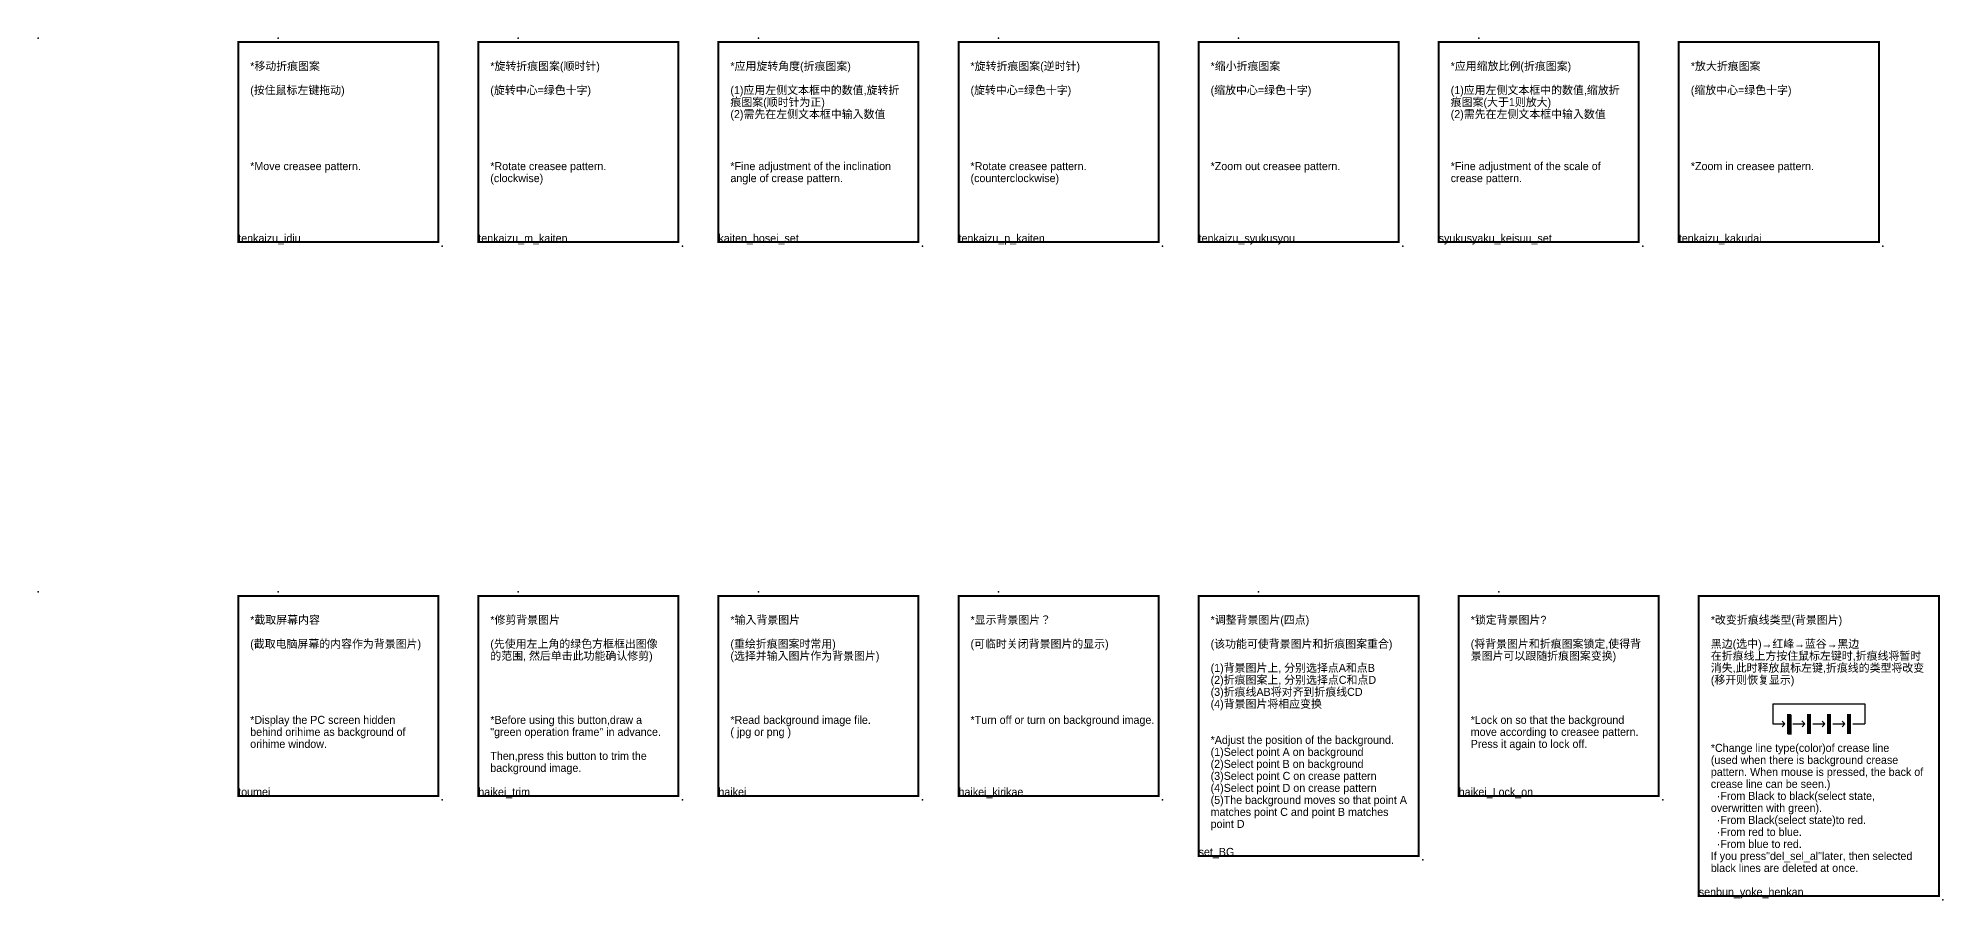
# Model space of a CAD drawing. Header units: millimetres. Extents: x -1842 to 3667, y -2745 to 2263.
# Drawn here: x -527.3 to -51.3, y 974.9 to 1190.2 of the extents above; entities that cross this region are included whole.
import ezdxf

# ---------------------------------------------------------------- set-up
doc = ezdxf.new("R2010")
doc.units = ezdxf.units.MM
doc.header["$LTSCALE"] = 1000
doc.layers.add('1-中文', color=7, linetype='Continuous', lineweight=25)
doc.layers.add('2-英文', color=250, linetype='Continuous', lineweight=25)
doc.layers.add('3-图名', color=6, linetype='Continuous', plot=False, transparency=0.5)
doc.layers.add('4-图框', color=7, linetype='Continuous', true_color=0x81cde4)
doc.styles.add('kucha制图', font='')
doc.styles.get('kucha制图').set_extended_font_data('思源黑体 CN Regular')

# ---------------------------------------------------------------- blocks, each defined once
blk = doc.blocks.new('图名')
at = {"layer": '3-图名', "ltscale": 8, "style": 'kucha制图', "flags": 8}
blk.add_attdef('图名', (0, 0), '', height=2, dxfattribs=at)
blk = doc.blocks.new('*U15')
at = {"color": 0, "const_width": 0.5}
blk.add_lwpolyline([(0, -50), (50, -50), (50, 0), (0, 0)], close=True, dxfattribs=at)
at = {"color": 8}
for p in [(-50, 1), (51, -51)]:
    blk.add_point(p, dxfattribs=at)
blk = doc.blocks.new('*U2')
at = {"color": 0, "const_width": 0.5}
blk.add_lwpolyline([(0, -65), (55, -65), (55, 0), (0, 0)], close=True, dxfattribs=at)
at = {"color": 8}
for p in [(-50, 1), (56, -66)]:
    blk.add_point(p, dxfattribs=at)
blk = doc.blocks.new('*U16')
at = {"color": 0, "const_width": 0.5}
blk.add_lwpolyline([(0, -75), (60, -75), (60, 0), (0, 0)], close=True, dxfattribs=at)
at = {"color": 8}
for p in [(-50, 1), (61, -76)]:
    blk.add_point(p, dxfattribs=at)

msp = doc.modelspace()

# ---------------------------------------------------------------- linework, layer by layer
at = {"layer": '1-中文', "color": 8}
for p, q in [((-93.78, 1023.85), (-70.78, 1023.85)), ((-93.78, 1018.85), (-90.78, 1018.85)), ((-91.49, 1019.56), (-90.78, 1018.85)), ((-90.78, 1018.85), (-91.49, 1018.15)), ((-88.78, 1018.85), (-85.78, 1018.85)), ((-86.52, 1019.59), (-85.81, 1018.88)), ((-85.78, 1018.85), (-86.49, 1018.15)), ((-83.78, 1018.85), (-80.78, 1018.85)), ((-81.49, 1019.56), (-80.78, 1018.85)), ((-80.78, 1018.85), (-81.49, 1018.15)), ((-78.78, 1018.85), (-75.78, 1018.85)), ((-76.49, 1019.56), (-75.78, 1018.85)), ((-75.78, 1018.85), (-76.49, 1018.15)), ((-73.78, 1018.85), (-70.78, 1018.85))]:
    msp.add_line(p, q, dxfattribs=at)
for points in [[(-93.78, 1023.85), (-93.78, 1018.85)], [(-70.78, 1023.85), (-70.78, 1018.85)]]:
    msp.add_lwpolyline(points, dxfattribs=at)
at = {"layer": '1-中文', "color": 7, "transparency": 33554559, "const_width": 1}
for points in [[(-89.78, 1016.35), (-89.78, 1021.35)], [(-74.78, 1016.35), (-74.78, 1021.35)]]:
    msp.add_lwpolyline(points, dxfattribs=at)
at = {"layer": '1-中文', "color": 3, "transparency": 33554483, "const_width": 1}
msp.add_lwpolyline([(-89.58, 1016.15), (-89.58, 1021.15)], dxfattribs=at)
at = {"layer": '1-中文', "color": 1, "transparency": 33554559, "const_width": 1}
msp.add_lwpolyline([(-84.78, 1016.35), (-84.78, 1021.35)], dxfattribs=at)
at = {"layer": '1-中文', "color": 5, "transparency": 33554559, "const_width": 1}
msp.add_lwpolyline([(-79.78, 1016.35), (-79.78, 1021.35)], dxfattribs=at)

# ---------------------------------------------------------------- block references
at = {"layer": '3-图名'}
ref = msp.add_blockref('图名', (-477.28, 1139.25), dxfattribs=at)
ref.add_attrib('图名', 'tenkaizu_idiu', (-477.28, 1139.25), dxfattribs={"ltscale": 8, "height": 2, "style": 'kucha制图'})
ref = msp.add_blockref('图名', (-417.28, 1139.25), dxfattribs=at)
ref.add_attrib('图名', 'tenkaizu_m_kaiten', (-417.28, 1139.25), dxfattribs={"ltscale": 8, "height": 2, "style": 'kucha制图'})
ref = msp.add_blockref('图名', (-357.28, 1139.25), dxfattribs=at)
ref.add_attrib('图名', 'kaiten_hosei_set', (-357.28, 1139.25), dxfattribs={"ltscale": 8, "height": 2, "style": 'kucha制图'})
ref = msp.add_blockref('图名', (-297.28, 1139.25), dxfattribs=at)
ref.add_attrib('图名', 'tenkaizu_p_kaiten', (-297.28, 1139.25), dxfattribs={"ltscale": 8, "height": 2, "style": 'kucha制图'})
ref = msp.add_blockref('图名', (-237.28, 1139.25), dxfattribs=at)
ref.add_attrib('图名', 'tenkaizu_syukusyou', (-237.28, 1139.25), dxfattribs={"ltscale": 8, "height": 2, "style": 'kucha制图'})
ref = msp.add_blockref('图名', (-177.28, 1139.25), dxfattribs=at)
ref.add_attrib('图名', 'syukusyaku_keisuu_set', (-177.28, 1139.25), dxfattribs={"ltscale": 8, "height": 2, "style": 'kucha制图'})
ref = msp.add_blockref('图名', (-117.28, 1139.25), dxfattribs=at)
ref.add_attrib('图名', 'tenkaizu_kakudai', (-117.28, 1139.25), dxfattribs={"ltscale": 8, "height": 2, "style": 'kucha制图'})
ref = msp.add_blockref('图名', (-477.28, 1000.85), dxfattribs=at)
ref.add_attrib('图名', 'toumei', (-477.28, 1000.85), dxfattribs={"ltscale": 8, "height": 2, "style": 'kucha制图'})
ref = msp.add_blockref('图名', (-417.28, 1000.85), dxfattribs=at)
ref.add_attrib('图名', 'haikei_trim', (-417.28, 1000.85), dxfattribs={"ltscale": 8, "height": 2, "style": 'kucha制图'})
ref = msp.add_blockref('图名', (-357.28, 1000.85), dxfattribs=at)
ref.add_attrib('图名', 'haikei', (-357.28, 1000.85), dxfattribs={"ltscale": 8, "height": 2, "style": 'kucha制图'})
ref = msp.add_blockref('图名', (-297.28, 1000.85), dxfattribs=at)
ref.add_attrib('图名', 'haikei_kirikae', (-297.28, 1000.85), dxfattribs={"ltscale": 8, "height": 2, "style": 'kucha制图'})
ref = msp.add_blockref('图名', (-172.28, 1000.85), dxfattribs=at)
ref.add_attrib('图名', 'haikei_Lock_on', (-172.28, 1000.85), dxfattribs={"ltscale": 8, "height": 2, "style": 'kucha制图'})
ref = msp.add_blockref('图名', (-237.28, 985.85), dxfattribs=at)
ref.add_attrib('图名', 'set_BG', (-237.28, 985.85), dxfattribs={"ltscale": 8, "height": 2, "style": 'kucha制图'})
ref = msp.add_blockref('图名', (-112.28, 975.85), dxfattribs=at)
ref.add_attrib('图名', 'senbun_yoke_henkan', (-112.28, 975.85), dxfattribs={"ltscale": 8, "height": 2, "style": 'kucha制图'})
at = {"layer": '4-图框'}
for name, p in [('*U15', (-477.28, 1189.25)), ('*U15', (-417.28, 1189.25)), ('*U15', (-357.28, 1189.25)), ('*U15', (-297.28, 1189.25)), ('*U15', (-237.28, 1189.25)), ('*U15', (-177.28, 1189.25)), ('*U15', (-117.28, 1189.25)), ('*U15', (-477.28, 1050.85)), ('*U15', (-417.28, 1050.85)), ('*U15', (-357.28, 1050.85)), ('*U15', (-297.28, 1050.85)), ('*U2', (-237.28, 1050.85)), ('*U15', (-172.28, 1050.85)), ('*U16', (-112.28, 1050.85))]:
    msp.add_blockref(name, p, dxfattribs=at)

# ---------------------------------------------------------------- texts
at = {"layer": '1-中文', "char_height": 2, "attachment_point": 1, "line_spacing_factor": 0.9, "style": 'kucha制图'}
for s, width, insert in [('*移动折痕图案\\P\\P(按住鼠标左键拖动)', 44, (-474.28, 1184.25)), ('*旋转折痕图案(顺时针)\\P\\P(旋转中心=绿色十字)', 44, (-414.28, 1184.25)), ('*应用旋转角度(折痕图案)\\P\\P(1)应用左侧文本框中的数值,旋转折痕图案(顺时针为正)\\P(2)需先在左侧文本框中输入数值', 44, (-354.28, 1184.25)), ('*旋转折痕图案(逆时针)\\P\\P(旋转中心=绿色十字)', 44, (-294.28, 1184.25)), ('*缩小折痕图案\\P\\P(缩放中心=绿色十字)', 44, (-234.28, 1184.25)), ('*应用缩放比例(折痕图案)\\P\\P(1)应用左侧文本框中的数值,缩放折痕图案(大于1则放大)\\P(2)需先在左侧文本框中输入数值', 44, (-174.28, 1184.25)), ('*放大折痕图案\\P\\P(缩放中心=绿色十字)', 44, (-114.28, 1184.25)), ('*截取屏幕内容\\P\\P(截取电脑屏幕的内容作为背景图片)', 44, (-474.28, 1045.85)), ('*修剪背景图片\\P\\P(先使用左上角的绿色方框框出图像的范围, 然后单击此功能确认修剪)', 44, (-414.28, 1045.85)), ('*输入背景图片\\P\\P(重绘折痕图案时常用)\\P(选择并输入图片作为背景图片)', 44, (-354.28, 1045.85)), ('*显示背景图片？\\P\\P(可临时关闭背景图片的显示)', 44, (-294.28, 1045.85)), ('*调整背景图片(四点)\\P\\P(该功能可使背景图片和折痕图案重合)\\P\\P(1)背景图片上, 分别选择点A和点B\\P(2)折痕图案上, 分别选择点C和点D\\P(3)折痕线AB将对齐到折痕线CD\\P(4)背景图片将相应变换', 49, (-234.28, 1045.85)), ('*锁定背景图片?\\P\\P(将背景图片和折痕图案锁定,使得背景图片可以跟随折痕图案变换)', 44, (-169.28, 1045.85)), ('*改变折痕线类型(背景图片)\\P\\P黑边(选中)→红峰→蓝谷→黑边\\P在折痕线上方按住鼠标左键时,折痕线将暂时消失,此时释放鼠标左键,折痕线的类型将改变(移开则恢复显示)', 54, (-109.28, 1045.85))]:
    msp.add_mtext_dynamic_manual_height_columns(s, width=width, gutter_width=12.5, heights=[0], dxfattribs=dict(at, insert=insert))
at = {"layer": '2-英文', "char_height": 2, "attachment_point": 1, "line_spacing_factor": 0.9, "style": 'kucha制图'}
for s, width, insert in [('*Move creasee pattern.', 43.8707, (-474.28, 1159.25)), ('*Rotate creasee pattern.\\P(clockwise)', 43.8707, (-414.28, 1159.25)), ('*Fine adjustment of the inclination angle of crease pattern.', 43.8707, (-354.28, 1159.25)), ('*Rotate creasee pattern.\\P(counterclockwise) ', 43.8707, (-294.28, 1159.25)), ('*Zoom out creasee pattern.', 43.8707, (-234.28, 1159.25)), ('*Fine adjustment of the scale of crease pattern.', 43.8707, (-174.28, 1159.25)), ('*Zoom in creasee pattern.', 43.8707, (-114.28, 1159.25)), ('*Display the PC screen hidden behind orihime as background of orihime window.', 43.8707, (-474.28, 1020.85)), ('*Before using this button,draw a\\P"green operation frame" in advance.\\P\\PThen,press this button to trim the background image.', 47, (-414.28, 1020.85)), ('*Read background image file.\\P( jpg or png )', 43.8707, (-354.28, 1020.85)), ('*Turn off or turn on background image.', 43.8707, (-294.28, 1020.85)), ('*Lock on so that the background move according to creasee pattern. \\PPress it again to lock off.', 43.8707, (-169.28, 1020.85)), ('*Adjust the position of the background.\\P(1)Select point A on background\\P(2)Select point B on background\\P(3)Select point C on crease pattern\\P(4)Select point D on crease pattern\\P(5)The background moves so that point A matches point C and point B matches point D', 50.3484, (-234.28, 1015.85)), ('*Change line type(color)of crease line\\P(used when there is background crease pattern. When mouse is pressed, the back of crease line can be seen.)\\P  ·From Black to black(select state,\\Poverwritten with green).\\P  ·From Black(select state)to red.\\P  ·From red to blue.\\P  ·From blue to red.\\PIf you press"del_sel_al"later, then selected black lines are deleted at once.', 54, (-109.28, 1013.85))]:
    msp.add_mtext_dynamic_manual_height_columns(s, width=width, gutter_width=12.5, heights=[0], dxfattribs=dict(at, insert=insert))

doc.saveas('drawing.dxf')
